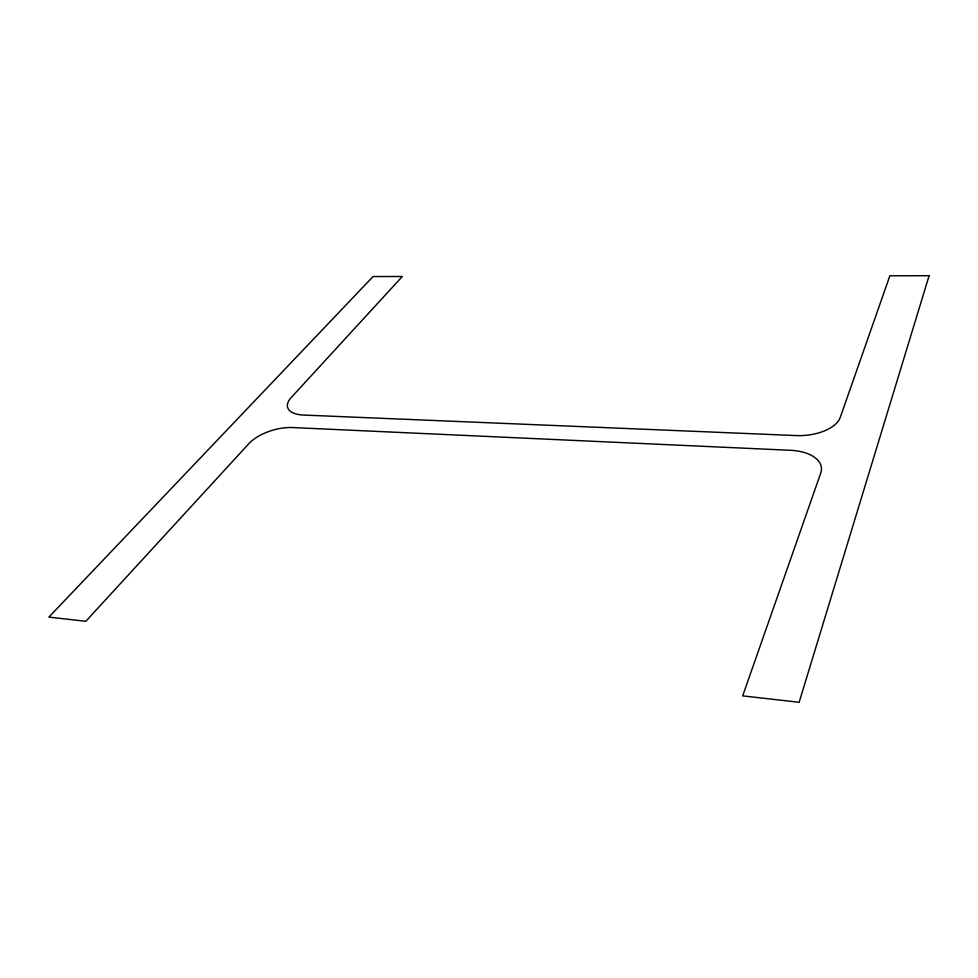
<?xml version="1.0" encoding="UTF-8"?>
<svg xmlns="http://www.w3.org/2000/svg" width="978" height="978" viewBox="0 0 978 978"><rect width="100%" height="100%" fill="white"/><g stroke="black" fill="none" stroke-linecap="round" stroke-linejoin="round"><path stroke-width="1.47" d="M929.1 275.71L799.148 702.29L742.693 695.871L820.75 473.059A38.741 21.088 -5.5 0 0 790.701 450.308L292.324 427.545A33.411 15.709 -17 0 0 248.864 443.67L85.832 621.287L48.9 617.094L373.07 276.542L402.313 276.493L291.224 397.533A31.724 14.389 -15.8 0 0 303.424 415.051L796.398 435.577A36.834 18.888 -5.4 0 0 840.236 417.459L889.87 275.772L929.1 275.71"/></g></svg>
